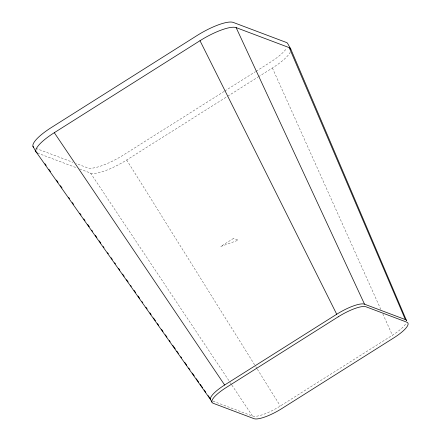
<?xml version="1.0" encoding="UTF-8"?>
<svg xmlns="http://www.w3.org/2000/svg" width="441" height="441" viewBox="0 0 441 441"><rect width="100%" height="100%" fill="white"/><g stroke="black" fill="none" stroke-linecap="round" stroke-linejoin="round"><path stroke-width="0.33" stroke-dasharray="2.21 1.65" d="M224.204 91.392L123.783 154.791A31.984 8.059 -29.2 0 1 87.643 167.878L76.128 163.539M224.783 91.022L255.548 71.602M256.133 71.233L269.479 62.804A31.984 8.059 -29.2 0 0 286.722 48.113M79.672 168.975L90.548 173.076A31.984 8.059 -29.2 0 0 126.688 159.989L227.109 96.585M227.688 96.221L257.875 77.164M258.454 76.795L272.384 68.002A31.984 8.059 -29.2 0 0 290.261 52.209M212.97 401.15L252.528 416.067A24.602 6.202 -29.2 0 0 280.333 406.001L392.407 335.243A24.602 6.202 -29.2 0 0 406.117 323.17M35.837 148.341L72.93 162.332M37.463 153.055L76.475 167.767M90.548 173.076L229.987 382.253M230.373 382.827L231.519 384.546M231.9 385.12L252.528 416.067M126.688 159.989L255.515 366.262M255.879 366.846L256.976 368.604M257.34 369.189L280.333 406.001M272.384 68.002L380.853 309.521M382.827 313.909L392.407 335.243M233.576 238.388L220.638 246.558L238.289 240.169L233.576 238.388"/><path stroke-width="0.66" d="M37.463 153.055A31.984 8.059 -29.2 0 1 54.298 132.691L199.999 40.704A31.984 8.059 -29.2 0 1 236.139 27.618L289.224 47.634A31.984 8.059 -29.2 0 1 290.817 49.149L406.585 320.739A24.602 6.202 -29.2 0 0 405.356 319.576L364.525 304.174A24.602 6.202 -29.2 0 0 336.726 314.246L224.645 385.004A24.602 6.202 -29.2 0 0 210.467 399.507L211.923 402.104M44.988 163.749L46.173 165.436M48.945 169.377L50.528 171.626M56.47 180.066L58.052 182.32M60.428 185.694L62.016 187.949M68.746 197.513L69.535 198.637M72.307 202.579L73.498 204.266M79.832 213.273L81.023 214.96M83.79 218.896L84.981 220.588M87.753 224.524L89.336 226.779M91.711 230.152L92.505 231.277M95.278 235.218L96.86 237.467M99.236 240.847L100.818 243.096M103.194 246.475L103.988 247.599M107.549 252.665L108.343 253.79M111.115 257.726L112.301 259.418M114.677 262.792L115.47 263.916M118.64 268.42L119.825 270.107M122.598 274.048L124.18 276.298M126.556 279.677L128.144 281.926M130.519 285.305L131.308 286.43M134.081 290.371L135.668 292.62M138.044 295.994L139.626 298.248M142.002 301.622L142.796 302.747M145.96 307.25L147.151 308.937M149.923 312.878L151.109 314.565M153.485 317.944L155.464 320.756M157.448 323.573L158.633 325.26M161.406 329.201L162.988 331.45M165.364 334.824L166.952 337.078M169.327 340.452L170.116 341.577M172.889 345.518L175.264 348.897M176.847 351.146L178.434 353.395M180.81 356.775L181.598 357.899M184.768 362.403L186.747 365.214M188.726 368.031L189.917 369.718M192.293 373.092L194.272 375.908M196.251 378.72L198.626 382.099M200.214 384.348L202.59 387.727M204.172 389.976L205.754 392.225M208.13 395.605L210.109 398.416M210.467 399.507L35.864 151.544L32.965 146.351M54.298 132.691L224.645 385.004M290.817 49.149L287.918 43.951A31.984 8.059 -29.2 0 0 286.319 42.441L233.234 22.419A31.984 8.059 -29.2 0 0 197.094 35.506L51.399 127.499A31.984 8.059 -29.2 0 0 33.527 147.244M199.999 40.704L336.726 314.246M236.139 27.618L364.525 304.174M289.224 47.634L405.356 319.576M338.175 316.842L226.101 387.6A24.602 6.202 -29.2 0 0 213.146 403.267L253.983 418.663A24.602 6.202 -29.2 0 0 281.782 408.598L393.857 337.839A24.602 6.202 -29.2 0 0 406.811 322.173L365.975 306.776A24.602 6.202 -29.2 0 0 338.175 316.842"/></g></svg>
